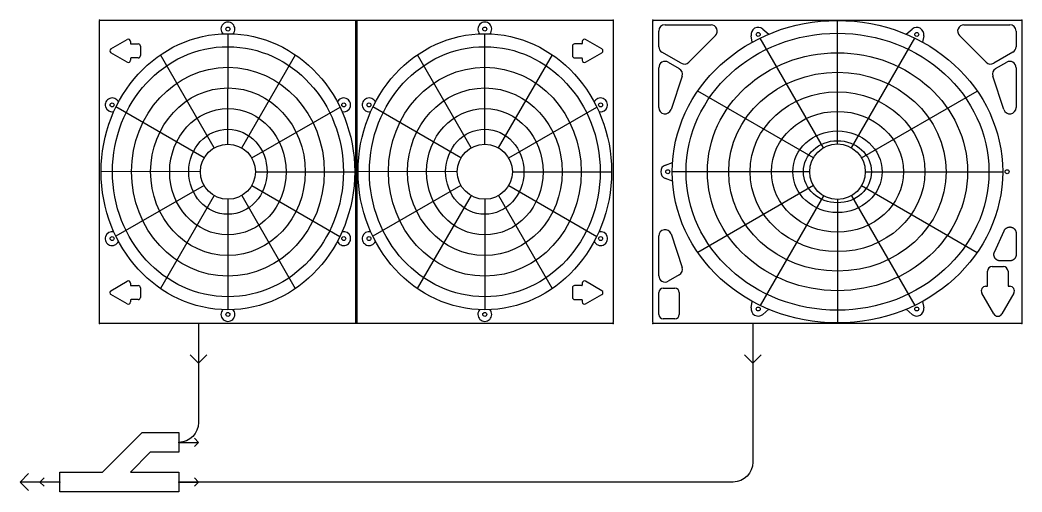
# Model space of a CAD drawing. Header units: millimetres. Extents: x -1305 to 107762, y -9150 to 56526.
# Drawn here: x 79622 to 82148, y 36053 to 37243 of the extents above; entities that cross this region are included whole.
import ezdxf

# ---------------------------------------------------------------- set-up
doc = ezdxf.new("R2010")
doc.units = ezdxf.units.MM
for name, color, linetype in [('DVM_JOINT', 6, 'Continuous'), ('DVM_OUTDOOR', 7, 'Continuous'), ('DVM_PIPE', 3, 'Continuous'), ('DVM_REPORT', 7, 'Continuous'), ('DVM_UNIT_BP', 7, 'Continuous'), ('DVM_UNIT_LP', 3, 'Continuous')]:
    doc.layers.add(name, color=color, linetype=linetype)

# ---------------------------------------------------------------- blocks, each defined once
blk = doc.blocks.new('DVM_LP_VEC')
at = {"layer": 'DVM_UNIT_LP', "color": 0}
blk.add_line((0, 0), (100, 0), dxfattribs=at)
blk.add_lwpolyline([(78.8, 21.2), (100, 0), (78.8, -21.2)], dxfattribs=at)
blk.add_point((0, 0), dxfattribs=at)
blk = doc.blocks.new('DVM_OD_DVMS2_930X1695X765_T')
at = {"layer": 'DVM_OUTDOOR', "color": 0}
for p, q in [((0, 70), (0, 381.5)), ((-450.3, 315.1), (-450.3, 354.7)), ((-434.5, 370.5), (-318.6, 370.5)), ((-188.4, 359.8), (-172.9, 346.9)), ((172.9, 346.9), (188.4, 359.8)), ((318.6, 370.5), (434.5, 370.5)), ((450.3, 354.7), (450.3, 315.1)), ((-307.5, 343.6), (-375, 276)), ((-214.6, 326.9), (-217.4, 343)), ((-35, 60.6), (-194.7, 337.2)), ((35, 60.6), (194.7, 337.2)), ((217.4, 343), (214.6, 326.8)), ((375, 276), (307.5, 343.6)), ((-394, 273.5), (-442.4, 301.5)), ((442.4, 301.5), (394, 273.5)), ((-450.3, 161.8), (-450.3, 262.4)), ((-426.6, 276), (-398.7, 259.9)), ((398.7, 259.9), (426.6, 276)), ((450.3, 262.4), (450.3, 161.8)), ((-391.6, 241.3), (-419.5, 156.8)), ((419.5, 156.8), (391.6, 241.3)), ((-60.6, 35), (-352.3, 203.4)), ((60.6, 35), (352.3, 203.4)), ((-433.8, 16.8), (-415.5, 23.4)), ((-70, 0), (-416.4, 0)), ((70, 0), (416.4, 0)), ((-415.6, -23.4), (-433.8, -16.8)), ((-60.6, -35), (-352.3, -203.4)), ((60.6, -35), (352.3, -203.4)), ((-35, -60.6), (-194.7, -337.2)), ((0, -70), (0, -381.5)), ((35, -60.6), (194.7, -337.2)), ((395.7, -202.4), (420.1, -148.6)), ((-450.3, -262.4), (-450.3, -161.8)), ((-419.5, -156.8), (-391.6, -241.3)), ((450.3, -155.1), (450.3, -208.9)), ((434.5, -224.7), (410, -224.7)), ((378.3, -287.7), (378.3, -250.7)), ((390.1, -238.9), (418.1, -238.9)), ((429.9, -250.7), (429.9, -287.7)), ((-398.7, -259.9), (-426.6, -276)), ((-439.5, -293.9), (-409.5, -293.9)), ((374.1, -288.9), (377.1, -288.9)), ((431.1, -288.9), (434.1, -288.9)), ((-450.3, -359.7), (-450.3, -304.7)), ((-398.7, -304.7), (-398.7, -359.7)), ((-217.4, -343), (-214.6, -326.8)), ((214.6, -326.8), (217.4, -343)), ((393.9, -358.6), (363.9, -306.6)), ((444.3, -306.6), (414.3, -358.6)), ((-173, -346.9), (-188.4, -359.8)), ((188.4, -359.8), (173, -346.9)), ((-409.5, -370.5), (-439.5, -370.5))]:
    blk.add_line(p, q, dxfattribs=at)
blk.add_lwpolyline([(-462, 382.5), (462, 382.5, -0.414214), (465, 379.5), (465, -379.5, -0.414214), (462, -382.5), (-462, -382.5, -0.414214), (-465, -379.5), (-465, 379.5, -0.414214)], format="xyb", close=True, dxfattribs=at)
for centre, radius in [((-199.8, 346.1), 5), ((199.8, 346.1), 5), ((0, 0), 70), ((-427.6, 0), 5), ((427.6, 0), 5), ((-199.8, -346.1), 5), ((199.8, -346.1), 5)]:
    blk.add_circle(centre, radius, dxfattribs=at)
for centre, radius, start, end in [((-434.5, 354.7), 15.8, 90, 180), ((-318.6, 354.7), 15.8, 315, 90), ((-199.8, 346.1), 17.9, 49.9999, 189.9999), ((199.8, 346.1), 17.9, 350.0001, 130.0001), ((318.6, 354.7), 15.8, 90, 225), ((434.5, 354.7), 15.8, 0, 90), ((-434.5, 315.1), 15.8, 180, 240), ((434.5, 315.1), 15.8, 300, 0), ((-434.5, 262.4), 15.8, 60, 180), ((434.5, 262.4), 15.8, 0, 120), ((-406.6, 246.2), 15.8, 341.6939, 60), ((-386.1, 287.2), 15.8, 240, 315), ((386.1, 287.2), 15.8, 225, 300), ((406.6, 246.2), 15.8, 120, 198.3061), ((-434.5, 161.8), 15.8, 180, 341.6939), ((434.5, 161.8), 15.8, 198.3061, 0), ((-427.6, 0), 17.9, 110, 250), ((-434.5, -161.8), 15.8, 18.3061, 180), ((-406.6, -246.2), 15.8, 300, 18.3061), ((390.1, -250.7), 11.8, 90, 180), ((418.1, -250.7), 11.8, 0, 90), ((-434.5, -262.4), 15.8, 180, 300), ((-439.5, -304.7), 10.8, 90, 180), ((-409.5, -304.7), 10.8, 0, 90), ((374.1, -300.7), 11.8, 90, 210), ((377.1, -287.7), 1.24, 270, 0), ((431.1, -287.7), 1.24, 180, 270), ((434.1, -300.7), 11.8, 330, 90), ((-199.8, -346.1), 17.9, 170.0001, 310.0001), ((199.8, -346.1), 17.9, 229.9999, 9.9999), ((-439.5, -359.7), 10.8, 180, 270), ((-409.5, -359.7), 10.8, 270, 0), ((404.1, -352.7), 11.8, 210, 330)]:
    blk.add_arc(centre, radius, start, end, dxfattribs=at)
for major_axis, ratio in [((416.4, 0), 0.915959), ((-381.6, 0), 0.915083), ((-327.8, 0), 0.915041), ((-274, 0), 0.914955), ((-220.2, 0), 0.914805), ((-166.4, 0), 0.914604), ((-112.6, 0), 0.914238), ((-85.7, 0), 0.913784)]:
    blk.add_ellipse((0, 0), major_axis=major_axis, ratio=ratio, dxfattribs=at)
for points, knots in [([(420.1, -148.6), (420.3, -148.2), (420.5, -147.8), (421, -147), (421.4, -146.2), (422, -145.5), (422.4, -145), (422.5, -144.8), (422.8, -144.6), (422.8, -144.5), (423, -144.3), (423.1, -144.2), (423.5, -143.8), (423.8, -143.5), (424.4, -142.9), (425.1, -142.4), (425.9, -141.9), (426.4, -141.5), (426.6, -141.4), (426.9, -141.3), (427, -141.2), (427.2, -141.1), (427.3, -141.1), (428.2, -140.6), (429.1, -140.3), (430.3, -139.9), (430.8, -139.8), (431.4, -139.6), (431.6, -139.6), (431.9, -139.6), (432, -139.5), (432.1, -139.5), (432.1, -139.5), (432.3, -139.5), (432.4, -139.5), (433, -139.4), (433.4, -139.4), (434.3, -139.3), (434.8, -139.3), (435.6, -139.4), (436.1, -139.4), (436.7, -139.5), (437, -139.5), (437.2, -139.6), (437.3, -139.6), (437.4, -139.6), (437.5, -139.6), (437.6, -139.7), (437.7, -139.7), (438.3, -139.8), (438.7, -139.9), (439.6, -140.2), (440, -140.3), (440.8, -140.6), (441.2, -140.8), (441.8, -141.1), (442, -141.2), (442.3, -141.4), (442.3, -141.4), (442.4, -141.5), (442.4, -141.5), (442.6, -141.6), (442.7, -141.6), (443.2, -141.9), (443.5, -142.2), (444.2, -142.7), (444.6, -143), (445.3, -143.6), (445.6, -143.9), (446, -144.4), (446.2, -144.5), (446.4, -144.8), (446.5, -144.9), (446.6, -145), (446.7, -145.1), (447.1, -145.6), (447.3, -145.9), (447.8, -146.7), (448.1, -147), (448.5, -147.8), (448.7, -148.2), (449, -148.8), (449, -149), (449.2, -149.3), (449.2, -149.4), (449.3, -149.7), (449.3, -149.8), (449.5, -150.3), (449.6, -150.7), (449.9, -151.6), (450.1, -152.4), (450.2, -153.3), (450.2, -154.2), (450.3, -154.7), (450.3, -155.1)], [0, 0, 0, 0, 0.03125, 0.03125, 0.0625, 0.09375, 0.09375, 0.109375, 0.109375, 0.117188, 0.117188, 0.125, 0.125, 0.15625, 0.15625, 0.1875, 0.21875, 0.21875, 0.234375, 0.234375, 0.242188, 0.242188, 0.25, 0.25, 0.3125, 0.3125, 0.34375, 0.34375, 0.359375, 0.359375, 0.363281, 0.363281, 0.367188, 0.367188, 0.375, 0.375, 0.40625, 0.40625, 0.4375, 0.4375, 0.46875, 0.46875, 0.484375, 0.484375, 0.488281, 0.488281, 0.492188, 0.492188, 0.5, 0.5, 0.53125, 0.53125, 0.5625, 0.5625, 0.59375, 0.59375, 0.609375, 0.609375, 0.613281, 0.613281, 0.617188, 0.617188, 0.625, 0.625, 0.65625, 0.65625, 0.6875, 0.6875, 0.71875, 0.71875, 0.734375, 0.734375, 0.742188, 0.742188, 0.75, 0.75, 0.78125, 0.78125, 0.8125, 0.8125, 0.84375, 0.84375, 0.859375, 0.859375, 0.867188, 0.867188, 0.875, 0.875, 0.90625, 0.90625, 0.9375, 0.96875, 0.96875, 1, 1, 1, 1]), ([(410, -224.7), (409.7, -224.7), (409.4, -224.7), (408.7, -224.6), (408.1, -224.6), (407.1, -224.4), (406.5, -224.3), (405.8, -224.1), (405.5, -224), (405.1, -223.9), (405, -223.9), (404.9, -223.8), (404.6, -223.8), (404.4, -223.7), (403.9, -223.5), (403.6, -223.4), (403.1, -223.1), (402.5, -222.8), (401.6, -222.3), (401.1, -221.9), (400.7, -221.6), (400.6, -221.5), (400.4, -221.4), (400.3, -221.3), (400.2, -221.2), (399.8, -221), (399.5, -220.7), (398.8, -220), (398.4, -219.6), (397.7, -218.8), (397.5, -218.5), (397.2, -218.1), (397.1, -217.9), (397, -217.7), (396.9, -217.6), (396.8, -217.5), (396.6, -217.2), (396.3, -216.6), (396, -216), (395.5, -215.2), (395.3, -214.6), (395, -213.6), (394.9, -213.3), (394.8, -212.9), (394.8, -212.8), (394.7, -212.7), (394.7, -212.6), (394.6, -212.3), (394.6, -212.2), (394.5, -211.7), (394.4, -211.1), (394.3, -210.4), (394.3, -209.4), (394.3, -208.8), (394.3, -208), (394.3, -207.8), (394.3, -207.5), (394.3, -207.5), (394.4, -207.3), (394.4, -206.9), (394.5, -206.2), (394.7, -205.2), (394.9, -204.6), (395.2, -203.6), (395.4, -203), (395.7, -202.4)], [0, 0, 0, 0, 0.03125, 0.03125, 0.0625, 0.09375, 0.125, 0.125, 0.15625, 0.15625, 0.164063, 0.164063, 0.171875, 0.1875, 0.1875, 0.21875, 0.21875, 0.25, 0.28125, 0.3125, 0.3125, 0.328125, 0.328125, 0.335938, 0.335938, 0.34375, 0.375, 0.375, 0.4375, 0.4375, 0.46875, 0.46875, 0.484375, 0.492188, 0.492188, 0.5, 0.5, 0.53125, 0.5625, 0.5625, 0.625, 0.625, 0.65625, 0.65625, 0.664062, 0.664062, 0.671875, 0.671875, 0.6875, 0.6875, 0.71875, 0.75, 0.75, 0.8125, 0.8125, 0.828125, 0.828125, 0.835937, 0.835937, 0.84375, 0.875, 0.90625, 0.9375, 0.9375, 1, 1, 1, 1]), ([(450.3, -208.9), (450.3, -209.5), (450.2, -210), (450.1, -211), (450.1, -211.5), (449.9, -212.5), (449.7, -213), (449.5, -213.6), (449.5, -213.8), (449.4, -214), (449.4, -214.1), (449.3, -214.5), (449.2, -214.7), (448.9, -215.4), (448.4, -216.4), (447.9, -217.3), (447.5, -217.9), (447.3, -218.1), (447.1, -218.4), (447.1, -218.4), (447, -218.5), (447, -218.6), (446.8, -218.7), (446.8, -218.8), (446.4, -219.3), (446, -219.7), (445.3, -220.4), (444.9, -220.8), (444.1, -221.4), (443.7, -221.7), (443.2, -222.1), (443, -222.2), (442.8, -222.3), (442.7, -222.4), (442.4, -222.6), (442.2, -222.7), (441.5, -223.1), (441, -223.3), (440.1, -223.7), (439.6, -223.9), (438.8, -224.1), (438.6, -224.2), (438.3, -224.2), (438.2, -224.3), (438.1, -224.3), (437.9, -224.3), (437.7, -224.4), (437.1, -224.5), (436.6, -224.6), (435.5, -224.7), (435, -224.7), (434.5, -224.7)], [0, 0, 0, 0, 0.0625, 0.0625, 0.125, 0.125, 0.1875, 0.1875, 0.203125, 0.203125, 0.21875, 0.21875, 0.25, 0.25, 0.3125, 0.375, 0.375, 0.40625, 0.40625, 0.414063, 0.414063, 0.421875, 0.421875, 0.4375, 0.4375, 0.5, 0.5, 0.5625, 0.5625, 0.625, 0.625, 0.640625, 0.640625, 0.65625, 0.65625, 0.6875, 0.6875, 0.75, 0.75, 0.8125, 0.8125, 0.84375, 0.84375, 0.851563, 0.851563, 0.859375, 0.875, 0.875, 0.9375, 0.9375, 1, 1, 1, 1])]:
    blk.add_open_spline(points, degree=3, knots=knots, dxfattribs=at)
at = {"layer": 'DVM_UNIT_BP'}
for p in [(-465, 382.5), (465, 382.5), (-465, -382.5), (464.9, -382.5)]:
    blk.add_point(p, dxfattribs=at)
at = {"layer": 'DVM_UNIT_LP', "color": 1, "rotation": 270}
blk.add_blockref('DVM_LP_VEC', (-213.2, -382.5), dxfattribs=at)
blk = doc.blocks.new('DVM_OD_DVMS2_1295X1695X765_T')
at = {"layer": 'DVM_OUTDOOR', "color": 0}
for p, q in [((-1.9, 382.5), (-1.9, -382.5)), ((2.1, -382.5), (2.1, 382.5)), ((-618.7, 309.5), (-577.7, 333.2)), ((-569.4, 328.4), (-569.4, 323.7)), ((-323.7, 69.4), (-323.4, 348)), ((323.8, 69.4), (324.1, 348)), ((569.5, 328.4), (569.5, 323.7)), ((618.8, 309.5), (577.8, 333.2)), ((-567.9, 322.2), (-549.9, 322.2)), ((-544.4, 316.7), (-544.4, 292.7)), ((544.5, 316.7), (544.5, 292.7)), ((568.1, 322.2), (550.1, 322.2)), ((-577.7, 276.2), (-618.7, 299.9)), ((-569.4, 285.7), (-569.4, 281)), ((-549.9, 287.2), (-567.9, 287.2)), ((-358.4, 60.1), (-493.6, 294.7)), ((-289, 60.1), (-153.4, 294.4)), ((289.1, 60.1), (154, 294.7)), ((358.5, 60.1), (494.1, 294.4)), ((550.1, 287.2), (568.1, 287.2)), ((569.5, 285.7), (569.5, 281)), ((577.8, 276.2), (618.8, 299.9)), ((-383.8, 34.8), (-605.8, 163.3)), ((-263.5, 34.7), (-41.2, 162.7)), ((263.7, 34.8), (41.7, 163.3)), ((384, 34.7), (606.3, 162.7)), ((-393.2, 0.1), (-643.2, 0.3)), ((254.4, 0.1), (4.3, 0.3)), ((-254.2, -0.1), (-4.2, -0.3)), ((393.3, -0.1), (643.3, -0.3)), ((-383.9, -34.7), (-606.1, -162.7)), ((-263.6, -34.8), (-41.5, -163.3)), ((263.6, -34.7), (41.4, -162.7)), ((384, -34.8), (606, -163.3)), ((-358.4, -60.1), (-494, -294.4)), ((-323.7, -69.4), (-324, -348)), ((-289, -60.1), (-153.8, -294.8)), ((289.1, -60.1), (153.5, -294.4)), ((323.8, -69.4), (323.5, -348)), ((358.5, -60.1), (493.7, -294.8)), ((-618.7, -299.9), (-577.7, -276.2)), ((618.8, -299.9), (577.8, -276.2)), ((-569.4, -281), (-569.4, -285.7)), ((-567.9, -287.2), (-549.9, -287.2)), ((-544.4, -292.7), (-544.4, -316.7)), ((544.5, -292.7), (544.5, -316.7)), ((568.1, -287.2), (550.1, -287.2)), ((569.5, -281), (569.5, -285.7)), ((-577.7, -333.2), (-618.7, -309.5)), ((-569.4, -323.7), (-569.4, -328.4)), ((-549.9, -322.2), (-567.9, -322.2)), ((550.1, -322.2), (568.1, -322.2)), ((569.5, -323.7), (569.5, -328.4)), ((577.8, -333.2), (618.8, -309.5))]:
    blk.add_line(p, q, dxfattribs=at)
blk.add_lwpolyline([(-644.4, 382.5), (644.6, 382.5, -0.414263), (647.6, 379.5), (647.4, -379.5, -0.414164), (644.4, -382.5), (-644.6, -382.5, -0.414263), (-647.6, -379.5), (-647.4, 379.5, -0.414164)], format="xyb", close=True, dxfattribs=at)
for centre, radius in [((-323.7, 359.8), 5), ((323.8, 359.8), 5), ((-615.5, 168.5), 5), ((-31.8, 168.5), 5), ((31.9, 168.5), 5), ((615.7, 168.5), 5), ((-323.7, 0), 69.4), ((323.8, 0), 69.4), ((-615.5, -168.5), 5), ((-31.8, -168.5), 5), ((31.9, -168.5), 5), ((615.7, -168.5), 5), ((-323.7, -359.8), 5), ((323.8, -359.8), 5)]:
    blk.add_circle(centre, radius, dxfattribs=at)
for centre, radius, start, end in [((-323.7, 359.8), 17.5, 316.4681, 223.5206), ((323.8, 359.8), 17.5, 316.4456, 223.5431), ((-574.9, 328.4), 5.54, 0, 120), ((575.1, 328.4), 5.54, 60, 180), ((-615.9, 304.7), 5.54, 120, 240), ((-567.9, 323.7), 1.46, 180, 270), ((-549.9, 316.7), 5.54, 0, 90), ((550.1, 316.7), 5.54, 90, 180), ((568.1, 323.7), 1.46, 270, 0), ((616.1, 304.7), 5.54, 300, 60), ((-574.9, 281), 5.54, 240, 0), ((-567.9, 285.7), 1.46, 90, 180), ((-549.9, 292.7), 5.54, 270, 0), ((550.1, 292.7), 5.54, 180, 270), ((568.1, 285.7), 1.46, 0, 90), ((575.1, 281), 5.54, 180, 300), ((-615.6, 168.5), 17.5, 23.8613, 283.9725), ((-31.8, 168.5), 17.5, 256.1625, 155.9588), ((32, 168.5), 17.5, 23.9794, 283.8544), ((615.7, 168.5), 17.5, 255.9881, 156.1163), ((-615.6, -168.5), 17.5, 75.9881, 336.1163), ((-31.8, -168.5), 17.5, 203.9794, 103.8544), ((32, -168.5), 17.5, 76.1625, 335.9587), ((615.7, -168.5), 17.5, 203.8613, 103.9725), ((-574.9, -281), 5.54, 0, 120), ((575.1, -281), 5.54, 60, 180), ((-615.9, -304.7), 5.54, 120, 240), ((-567.9, -285.7), 1.46, 180, 270), ((-549.9, -292.7), 5.54, 0, 90), ((550.1, -292.7), 5.54, 90, 180), ((568.1, -285.7), 1.46, 270, 0), ((616.1, -304.7), 5.54, 300, 60), ((-567.9, -323.7), 1.46, 90, 180), ((-549.9, -316.7), 5.54, 270, 0), ((550.1, -316.7), 5.54, 180, 270), ((568.1, -323.7), 1.46, 0, 90), ((-574.9, -328.4), 5.54, 240, 0), ((-323.7, -359.8), 17.5, 136.4456, 43.5431), ((323.8, -359.8), 17.5, 136.4681, 43.5206), ((575.1, -328.4), 5.54, 180, 300)]:
    blk.add_arc(centre, radius, start, end, dxfattribs=at)
for centre, major_axis, ratio in [((-323.7, 0), (0, 348), 0.918136), ((323.8, 0), (0, 348), 0.918136), ((-323.7, 0), (0.2, 315.3), 0.922691), ((323.8, 0), (0.2, 315.3), 0.922691), ((-323.7, 0), (0.2, 263.3), 0.922407), ((323.8, 0), (0.2, 263.3), 0.922407), ((-323.7, 0), (0.3, 211.3), 0.922006), ((323.8, 0), (0.3, 211.3), 0.922006), ((-323.7, 0), (0.3, 159.3), 0.921389), ((323.8, 0), (0.3, 159.3), 0.921389), ((-323.7, 0), (0.2, 107.3), 0.920083), ((323.8, 0), (0.2, 107.3), 0.920083)]:
    blk.add_ellipse(centre, major_axis=major_axis, ratio=ratio, dxfattribs=at)
at = {"layer": 'DVM_UNIT_BP'}
for p in [(-647.4, 382.5), (647.6, 382.5), (-647.6, -382.5), (647.4, -382.5)]:
    blk.add_point(p, dxfattribs=at)
at = {"layer": 'DVM_UNIT_LP', "color": 1, "rotation": 270}
blk.add_blockref('DVM_LP_VEC', (-397.7, -382.5), dxfattribs=at)
blk = doc.blocks.new('ACC_AC_RF')
at = {"layer": 'DVM_JOINT'}
blk.add_lwpolyline([(-150, 25), (-150, -25), (-42.3, -25), (57.7, -125), (150, -125), (150, -75), (78.4, -75), (28.4, -25), (150, -25), (150, 25), (-150, 25)], dxfattribs=at)
at = {"layer": 'DVM_UNIT_BP'}
for p in [(-150, 0), (150, 0), (150, -100)]:
    blk.add_point(p, dxfattribs=at)
at = {"layer": 'DVM_UNIT_LP', "xscale": 0.5, "yscale": 0.5, "zscale": 0.5, "rotation": 180}
blk.add_blockref('DVM_LP_VEC', (-150, 0), dxfattribs=at)
at = {"layer": 'DVM_UNIT_LP', "color": 1, "xscale": -0.5, "yscale": 0.5, "zscale": 0.5, "rotation": 180}
blk.add_blockref('DVM_LP_VEC', (150, 0), dxfattribs=at)
at = {"layer": 'DVM_UNIT_LP', "color": 2, "xscale": -0.5, "yscale": 0.5, "zscale": 0.5, "rotation": 180}
blk.add_blockref('DVM_LP_VEC', (150, -100), dxfattribs=at)
blk = doc.blocks.new('DVM_OD_AM260AXVUHH1SY_2_P_1_100_400', base_point=(-2425.3, -332.5))
at = {"layer": 'DVM_PIPE'}
for points in [[(-678.2, 67.5), (-678.2, -282.5, -0.41), (-728.2, -332.5), (-2125.3, -332.5)], [(-2075.3, 67.5), (-2075.3, -182.5, -0.41), (-2125.3, -232.5)]]:
    blk.add_lwpolyline(points, format="xyb", dxfattribs=at)
at = {"layer": 'DVM_UNIT_BP'}
for p in [(-2325.1, 832.5), (0, 832.5), (-2325.1, 67.5), (0, 67.5), (-2425.3, -332.5)]:
    blk.add_point(p, dxfattribs=at)
at = {"layer": 'DVM_JOINT', "extrusion": (0, 0, -1), "rotation": 180}
blk.add_blockref('ACC_AC_RF', (2275.3, -332.5), dxfattribs=at)
at = {"layer": 'DVM_OUTDOOR', "color": 0}
for name, p in [('DVM_OD_DVMS2_1295X1695X765_T', (-1677.6, 450)), ('DVM_OD_DVMS2_930X1695X765_T', (-465, 450))]:
    blk.add_blockref(name, p, dxfattribs=at)
at = {"layer": 'DVM_UNIT_LP', "color": 1, "rotation": 180}
blk.add_blockref('DVM_LP_VEC', (-2425.3, -332.5), dxfattribs=at)

msp = doc.modelspace()

# ---------------------------------------------------------------- block references
at = {"layer": 'DVM_REPORT', "color": 0}
msp.add_blockref('DVM_OD_AM260AXVUHH1SY_2_P_1_100_400', (79722.4, 36078.3), dxfattribs=at)

doc.saveas('drawing.dxf')
